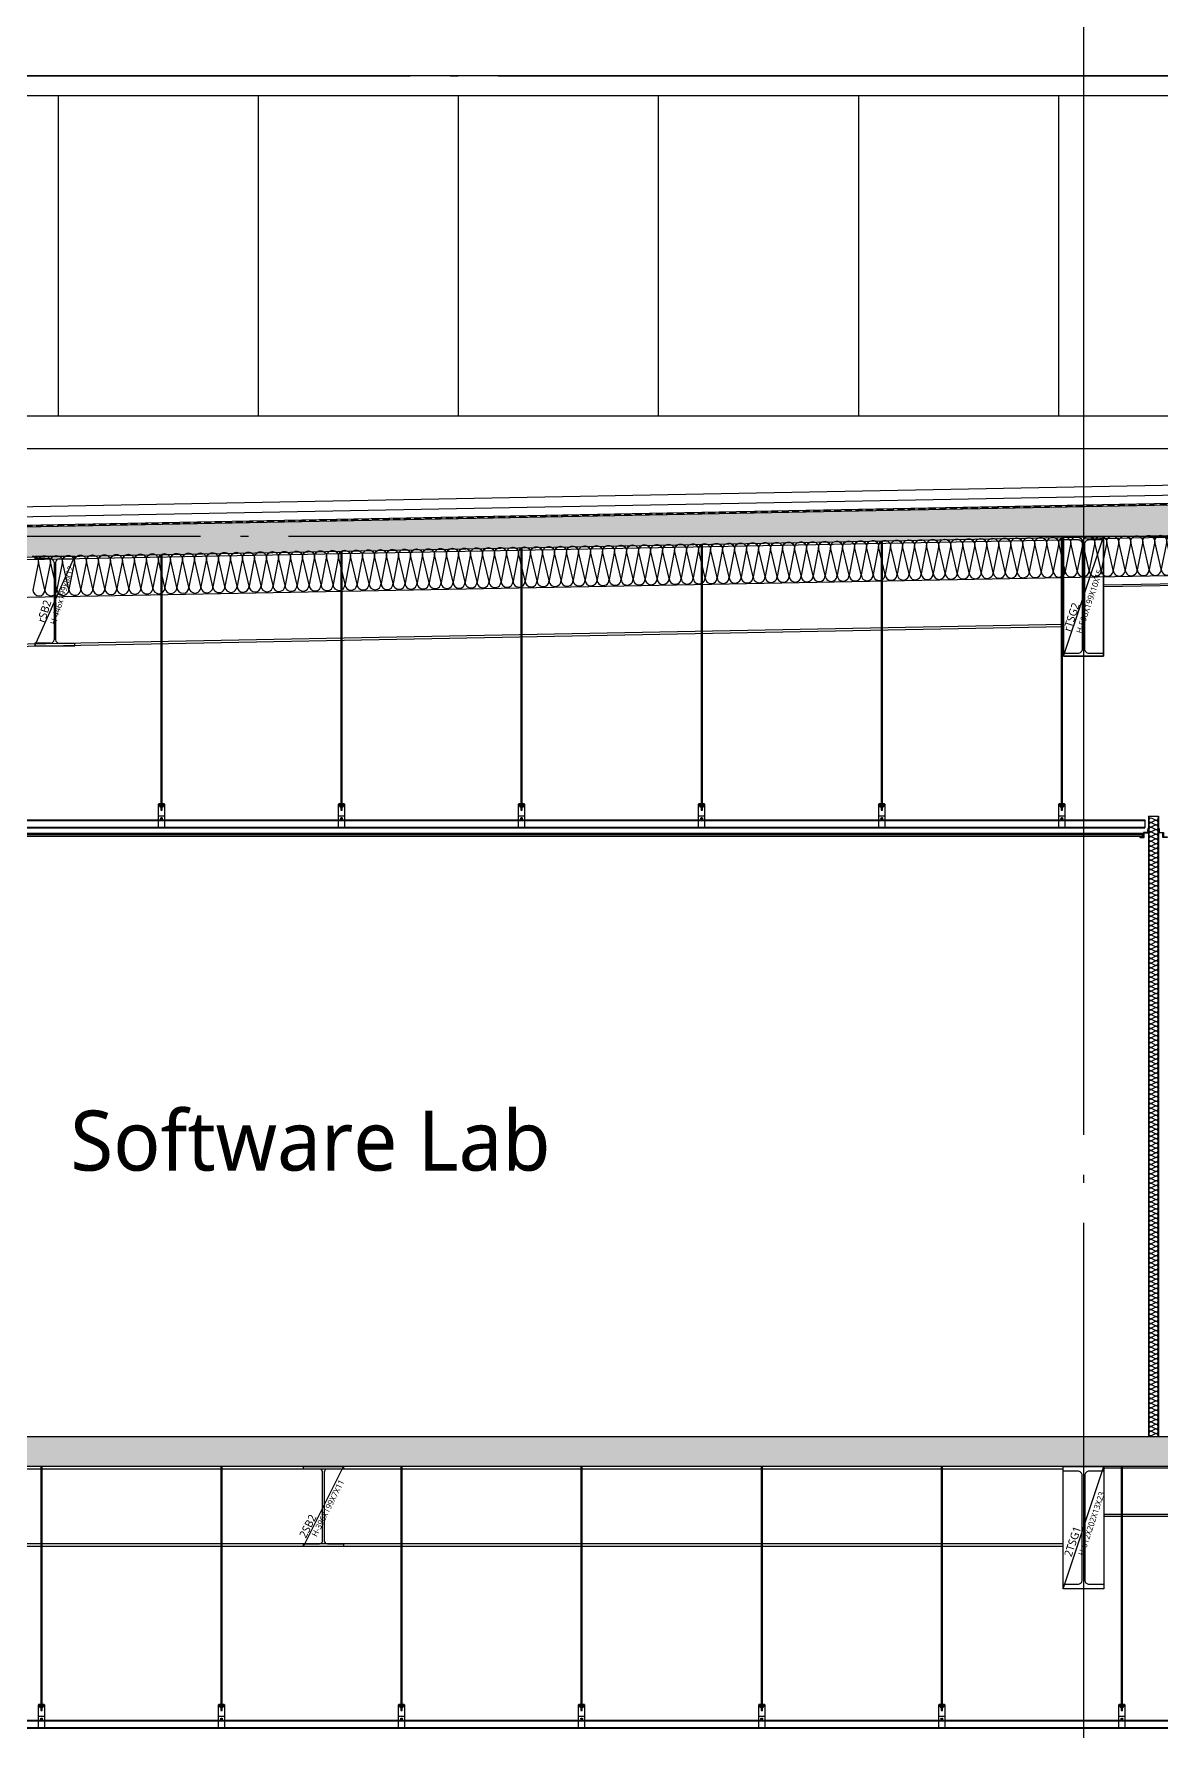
# Model space of a CAD drawing. Header units: millimetres. Extents: x 0 to 672800, y 0 to 118800.
# Drawn here: x 430530 to 436163, y 76022 to 84504 of the extents above; entities that cross this region are included whole.
import ezdxf
from ezdxf.enums import TextEntityAlignment as Align

# ---------------------------------------------------------------- set-up
doc = ezdxf.new("R2010")
doc.units = ezdxf.units.MM
doc.header["$LTSCALE"] = 200
doc.linetypes.add('CEN-GAUN', pattern=[32.2, 30, -1, 0.2, -1])
doc.linetypes.add('HIDDEN', pattern=[0.375, 0.25, -0.125])
doc.layers.get('DEFPOINTS').update_dxf_attribs({"color": 137})
for name, color, linetype in [('01단열재', 252, 'Continuous'), ('09GIRDER', 2, 'Continuous'), ('3', 3, 'Continuous'), ('6방수', 6, 'HIDDEN'), ('8ELE', 8, 'Continuous'), ('A-CON', 2, 'Continuous'), ('CEILING', 6, 'Continuous'), ('CEN', 1, 'CEN-GAUN'), ('ELE-4', 4, 'Continuous'), ('ELE-STL', 252, 'Continuous'), ('HAT', 8, 'Continuous'), ('HAT-254', 254, 'Continuous'), ('HAT-INS', 252, 'Continuous'), ('S-253', 252, 'Continuous'), ('S-COL', 2, 'Continuous'), ('STEEL-E', 6, 'Continuous'), ('X-ER', 15, 'ER-X')]:
    doc.layers.add(name, color=color, linetype=linetype)
doc.layers.add('TXT-1', color=137, linetype='Continuous', plot=False)
doc.styles.get("Standard").update_dxf_attribs({"font": 'arial.ttf'})
doc.styles.add('스타일1', font='malgun.ttf')
doc.linetypes.add('ER-X', pattern='A,10,-0.8,["X",Standard,S=0.6,R=0,X=-0.15,Y=-0.3],-0.8', length=11.6)

# ---------------------------------------------------------------- blocks, each defined once
blk = doc.blocks.new('*U304')
at = {"layer": 'HAT-INS'}
for points in [[(0, 0, 0.414214), (0.25, 0.25), (0, 0.75, -1), (0.5, 0.75), (0.25, 0.25, 0.414214), (0.5, 0)], [(0.5, 0, 0.414214), (0.75, 0.25), (0.5, 0.75, -1), (1, 0.75), (0.75, 0.25, 0.414214), (1, 0)], [(1, 0, 0.414214), (1.25, 0.25), (1, 0.75, -1), (1.5, 0.75), (1.25, 0.25, 0.414214), (1.5, 0)], [(1.5, 0, 0.414214), (1.75, 0.25), (1.5, 0.75, -1), (2, 0.75), (1.75, 0.25, 0.414214), (2, 0)], [(2, 0, 0.414214), (2.25, 0.25), (2, 0.75, -1), (2.5, 0.75), (2.25, 0.25, 0.414214), (2.5, 0)], [(2.5, 0, 0.414214), (2.75, 0.25), (2.5, 0.75, -1), (3, 0.75), (2.75, 0.25, 0.414214), (3, 0)], [(3, 0, 0.414214), (3.25, 0.25), (3, 0.75, -1), (3.5, 0.75), (3.25, 0.25, 0.414214), (3.5, 0)], [(3.5, 0, 0.414214), (3.75, 0.25), (3.5, 0.75, -1), (4, 0.75), (3.75, 0.25, 0.414214), (4, 0)], [(4, 0, 0.414214), (4.25, 0.25), (4, 0.75, -1), (4.5, 0.75), (4.25, 0.25, 0.414214), (4.5, 0)], [(4.5, 0, 0.414214), (4.75, 0.25), (4.5, 0.75, -1), (5, 0.75), (4.75, 0.25, 0.414214), (5, 0)], [(5, 0, 0.414214), (5.25, 0.25), (5, 0.75, -1), (5.5, 0.75), (5.25, 0.25, 0.414214), (5.5, 0)], [(5.5, 0, 0.414214), (5.75, 0.25), (5.5, 0.75, -1), (6, 0.75), (5.75, 0.25, 0.414214), (6, 0)], [(6, 0, 0.414214), (6.25, 0.25), (6, 0.75, -1), (6.5, 0.75), (6.25, 0.25, 0.414214), (6.5, 0)], [(6.5, 0, 0.414214), (6.75, 0.25), (6.5, 0.75, -1), (7, 0.75), (6.75, 0.25, 0.414214), (7, 0)], [(7, 0, 0.414214), (7.25, 0.25), (7, 0.75, -1), (7.5, 0.75), (7.25, 0.25, 0.414214), (7.5, 0)], [(7.5, 0, 0.414214), (7.75, 0.25), (7.5, 0.75, -1), (8, 0.75), (7.75, 0.25, 0.414214), (8, 0)], [(8, 0, 0.414214), (8.25, 0.25), (8, 0.75, -1), (8.5, 0.75), (8.25, 0.25, 0.414214), (8.5, 0)], [(8.5, 0, 0.414214), (8.75, 0.25), (8.5, 0.75, -1), (9, 0.75), (8.75, 0.25, 0.414214), (9, 0)], [(9, 0, 0.414214), (9.25, 0.25), (9, 0.75, -1), (9.5, 0.75), (9.25, 0.25, 0.414214), (9.5, 0)], [(9.5, 0, 0.414214), (9.75, 0.25), (9.5, 0.75, -1), (10, 0.75), (9.75, 0.25, 0.414214), (10, 0)], [(10, 0, 0.414214), (10.25, 0.25), (10, 0.75, -1), (10.5, 0.75), (10.25, 0.25, 0.414214), (10.5, 0)], [(10.5, 0, 0.414214), (10.75, 0.25), (10.5, 0.75, -1), (11, 0.75), (10.75, 0.25, 0.414214), (11, 0)], [(11, 0, 0.414214), (11.25, 0.25), (11, 0.75, -1), (11.5, 0.75), (11.25, 0.25, 0.414214), (11.5, 0)], [(11.5, 0, 0.414214), (11.75, 0.25), (11.5, 0.75, -1), (12, 0.75), (11.75, 0.25, 0.414214), (12, 0)], [(12, 0, 0.414214), (12.25, 0.25), (12, 0.75, -1), (12.5, 0.75), (12.25, 0.25, 0.414214), (12.5, 0)], [(12.5, 0, 0.414214), (12.75, 0.25), (12.5, 0.75, -1), (13, 0.75), (12.75, 0.25, 0.414214), (13, 0)], [(13, 0, 0.414214), (13.25, 0.25), (13, 0.75, -1), (13.5, 0.75), (13.25, 0.25, 0.414214), (13.5, 0)], [(13.5, 0, 0.414214), (13.75, 0.25), (13.5, 0.75, -1), (14, 0.75), (13.75, 0.25, 0.414214), (14, 0)], [(14, 0, 0.414214), (14.25, 0.25), (14, 0.75, -1), (14.5, 0.75), (14.25, 0.25, 0.414214), (14.5, 0)], [(14.5, 0, 0.414214), (14.75, 0.25), (14.5, 0.75, -1), (15, 0.75), (14.75, 0.25, 0.414214), (15, 0)], [(15, 0, 0.414214), (15.25, 0.25), (15, 0.75, -1), (15.5, 0.75), (15.25, 0.25, 0.414214), (15.5, 0)], [(15.5, 0, 0.414214), (15.75, 0.25), (15.5, 0.75, -1), (16, 0.75), (15.75, 0.25, 0.414214), (16, 0)], [(16, 0, 0.414214), (16.25, 0.25), (16, 0.75, -1), (16.5, 0.75), (16.25, 0.25, 0.414214), (16.5, 0)], [(16.5, 0, 0.414214), (16.75, 0.25), (16.5, 0.75, -1), (17, 0.75), (16.75, 0.25, 0.414214), (17, 0)], [(17, 0, 0.414214), (17.25, 0.25), (17, 0.75, -1), (17.5, 0.75), (17.25, 0.25, 0.414214), (17.5, 0)], [(17.5, 0, 0.414214), (17.75, 0.25), (17.5, 0.75, -1), (18, 0.75), (17.75, 0.25, 0.414214), (18, 0)], [(18, 0, 0.414214), (18.25, 0.25), (18, 0.75, -1), (18.5, 0.75), (18.25, 0.25, 0.414214), (18.5, 0)], [(18.5, 0, 0.414214), (18.75, 0.25), (18.5, 0.75, -1), (19, 0.75), (18.75, 0.25, 0.414214), (19, 0)], [(19, 0, 0.414214), (19.25, 0.25), (19, 0.75, -1), (19.5, 0.75), (19.25, 0.25, 0.414214), (19.5, 0)], [(19.5, 0, 0.414214), (19.75, 0.25), (19.5, 0.75, -1), (20, 0.75), (19.75, 0.25, 0.414214), (20, 0)], [(20, 0, 0.414214), (20.25, 0.25), (20, 0.75, -1), (20.5, 0.75), (20.25, 0.25, 0.414214), (20.5, 0)], [(20.5, 0, 0.414214), (20.75, 0.25), (20.5, 0.75, -1), (21, 0.75), (20.75, 0.25, 0.414214), (21, 0)], [(21, 0, 0.414214), (21.25, 0.25), (21, 0.75, -1), (21.5, 0.75), (21.25, 0.25, 0.414214), (21.5, 0)], [(21.5, 0, 0.414214), (21.75, 0.25), (21.5, 0.75, -1), (22, 0.75), (21.75, 0.25, 0.414214), (22, 0)], [(22, 0, 0.414214), (22.25, 0.25), (22, 0.75, -1), (22.5, 0.75), (22.25, 0.25, 0.414214), (22.5, 0)], [(22.5, 0, 0.414214), (22.75, 0.25), (22.5, 0.75, -1), (23, 0.75), (22.75, 0.25, 0.414214), (23, 0)], [(23, 0, 0.414214), (23.25, 0.25), (23, 0.75, -1), (23.5, 0.75), (23.25, 0.25, 0.414214), (23.5, 0)], [(23.5, 0, 0.414214), (23.75, 0.25), (23.5, 0.75, -1), (24, 0.75), (23.75, 0.25, 0.414214), (24, 0)], [(24, 0, 0.414214), (24.25, 0.25), (24, 0.75, -1), (24.5, 0.75), (24.25, 0.25, 0.414214), (24.5, 0)], [(24.5, 0, 0.414214), (24.75, 0.25), (24.5, 0.75, -1), (25, 0.75), (24.75, 0.25, 0.414214), (25, 0)], [(25, 0, 0.414214), (25.25, 0.25), (25, 0.75, -1), (25.5, 0.75), (25.25, 0.25, 0.414214), (25.5, 0)], [(25.5, 0, 0.414214), (25.75, 0.25), (25.5, 0.75, -1), (26, 0.75), (25.75, 0.25, 0.414214), (26, 0)], [(26, 0, 0.414214), (26.25, 0.25), (26, 0.75, -1), (26.5, 0.75), (26.25, 0.25, 0.414214), (26.5, 0)], [(26.5, 0, 0.414214), (26.75, 0.25), (26.5, 0.75, -1), (27, 0.75), (26.75, 0.25, 0.414214), (27, 0)], [(27, 0, 0.414214), (27.25, 0.25), (27, 0.75, -1), (27.5, 0.75), (27.25, 0.25, 0.414214), (27.5, 0)], [(27.5, 0, 0.414214), (27.75, 0.25), (27.5, 0.75, -1), (28, 0.75), (27.75, 0.25, 0.414214), (28, 0)], [(28, 0, 0.414214), (28.25, 0.25), (28, 0.75, -1), (28.5, 0.75), (28.25, 0.25, 0.414214), (28.5, 0)], [(28.5, 0, 0.414214), (28.75, 0.25), (28.5, 0.75, -1), (29, 0.75), (28.75, 0.25, 0.414214), (29, 0)], [(29, 0, 0.414214), (29.25, 0.25), (29, 0.75, -1), (29.5, 0.75), (29.25, 0.25, 0.414214), (29.5, 0)], [(29.5, 0, 0.414214), (29.75, 0.25), (29.5, 0.75, -1), (30, 0.75), (29.75, 0.25, 0.414214), (30, 0)], [(30, 0, 0.414214), (30.25, 0.25), (30, 0.75, -1), (30.5, 0.75), (30.25, 0.25, 0.414214), (30.5, 0)], [(30.5, 0, 0.414214), (30.75, 0.25), (30.5, 0.75, -1), (31, 0.75), (30.75, 0.25, 0.414214), (31, 0)], [(31, 0, 0.414214), (31.25, 0.25), (31, 0.75, -1), (31.5, 0.75), (31.25, 0.25, 0.414214), (31.5, 0)], [(31.5, 0, 0.414214), (31.75, 0.25), (31.5, 0.75, -1), (32, 0.75), (31.75, 0.25, 0.414214), (32, 0)], [(32, 0, 0.414214), (32.25, 0.25), (32, 0.75, -1), (32.5, 0.75), (32.25, 0.25, 0.414214), (32.5, 0)], [(32.5, 0, 0.414214), (32.75, 0.25), (32.5, 0.75, -1), (33, 0.75), (32.75, 0.25, 0.414214), (33, 0)], [(33, 0, 0.414214), (33.25, 0.25), (33, 0.75, -1), (33.5, 0.75), (33.25, 0.25, 0.414214), (33.5, 0)], [(33.5, 0, 0.414214), (33.75, 0.25), (33.5, 0.75, -1), (34, 0.75), (33.75, 0.25, 0.414214), (34, 0)], [(34, 0, 0.414214), (34.25, 0.25), (34, 0.75, -1), (34.5, 0.75), (34.25, 0.25, 0.414214), (34.5, 0)], [(34.5, 0, 0.414214), (34.75, 0.25), (34.5, 0.75, -1), (35, 0.75), (34.75, 0.25, 0.414214), (35, 0)], [(35, 0, 0.414214), (35.25, 0.25), (35, 0.75, -1), (35.5, 0.75), (35.25, 0.25, 0.414214), (35.5, 0)], [(35.5, 0, 0.414214), (35.75, 0.25), (35.5, 0.75, -1), (36, 0.75), (35.75, 0.25, 0.414214), (36, 0)], [(36, 0, 0.414214), (36.25, 0.25), (36, 0.75, -1), (36.5, 0.75), (36.25, 0.25, 0.414214), (36.5, 0)], [(36.5, 0, 0.414214), (36.75, 0.25), (36.5, 0.75, -1), (37, 0.75), (36.75, 0.25, 0.414214), (37, 0)], [(37, 0, 0.414214), (37.25, 0.25), (37, 0.75, -1), (37.5, 0.75), (37.25, 0.25, 0.414214), (37.5, 0)], [(37.5, 0, 0.414214), (37.75, 0.25), (37.5, 0.75, -1), (38, 0.75), (37.75, 0.25, 0.414214), (38, 0)], [(38, 0, 0.414214), (38.25, 0.25), (38, 0.75, -1), (38.5, 0.75), (38.25, 0.25, 0.414214), (38.5, 0)], [(38.5, 0, 0.414214), (38.75, 0.25), (38.5, 0.75, -1), (39, 0.75), (38.75, 0.25, 0.414214), (39, 0)], [(39, 0, 0.414214), (39.25, 0.25), (39, 0.75, -1), (39.5, 0.75), (39.25, 0.25, 0.414214), (39.5, 0)], [(39.5, 0, 0.414214), (39.75, 0.25), (39.5, 0.75, -1), (40, 0.75), (39.75, 0.25, 0.414214), (40, 0)], [(40, 0, 0.414214), (40.25, 0.25), (40, 0.75, -1), (40.5, 0.75), (40.25, 0.25, 0.414214), (40.5, 0)], [(40.5, 0, 0.414214), (40.75, 0.25), (40.5, 0.75, -1), (41, 0.75), (40.75, 0.25, 0.414214), (41, 0)], [(41, 0, 0.414214), (41.25, 0.25), (41, 0.75, -1), (41.5, 0.75), (41.25, 0.25, 0.414214), (41.5, 0)], [(41.5, 0, 0.414214), (41.75, 0.25), (41.5, 0.75, -1), (42, 0.75), (41.75, 0.25, 0.414214), (42, 0)], [(42, 0, 0.414214), (42.25, 0.25), (42, 0.75, -1), (42.5, 0.75), (42.25, 0.25, 0.414214), (42.5, 0)], [(42.5, 0, 0.414214), (42.75, 0.25), (42.5, 0.75, -1), (43, 0.75), (42.75, 0.25, 0.414214), (43, 0)], [(43, 0, 0.414214), (43.25, 0.25), (43, 0.75, -1), (43.5, 0.75), (43.25, 0.25, 0.414214), (43.5, 0)], [(43.5, 0, 0.414214), (43.75, 0.25), (43.5, 0.75, -1), (44, 0.75), (43.75, 0.25, 0.414214), (44, 0)], [(44, 0, 0.414214), (44.25, 0.25), (44, 0.75, -1), (44.5, 0.75), (44.25, 0.25, 0.414214), (44.5, 0)], [(44.5, 0, 0.414214), (44.75, 0.25), (44.5, 0.75, -1), (45, 0.75), (44.75, 0.25, 0.414214), (45, 0)], [(45, 0, 0.414214), (45.25, 0.25), (45, 0.75, -1), (45.5, 0.75), (45.25, 0.25, 0.414214), (45.5, 0)], [(45.5, 0, 0.414214), (45.75, 0.25), (45.5, 0.75, -1), (46, 0.75), (45.75, 0.25, 0.414214), (46, 0)], [(46, 0, 0.414214), (46.25, 0.25), (46, 0.75, -1), (46.5, 0.75), (46.25, 0.25, 0.414214), (46.5, 0)], [(46.5, 0, 0.414214), (46.75, 0.25), (46.5, 0.75, -1), (47, 0.75), (46.75, 0.25, 0.414214), (47, 0)], [(47, 0, 0.414214), (47.25, 0.25), (47, 0.75, -1), (47.5, 0.75), (47.25, 0.25, 0.414214), (47.5, 0)], [(47.5, 0, 0.414214), (47.75, 0.25), (47.5, 0.75, -1), (48, 0.75), (47.75, 0.25, 0.414214), (48, 0)], [(48, 0, 0.414214), (48.25, 0.25), (48, 0.75, -1), (48.5, 0.75), (48.25, 0.25, 0.414214), (48.5, 0)], [(48.5, 0, 0.414214), (48.75, 0.25), (48.5, 0.75, -1), (49, 0.75), (48.75, 0.25, 0.414214), (49, 0)], [(49, 0, 0.414214), (49.25, 0.25), (49, 0.75, -1), (49.5, 0.75), (49.25, 0.25, 0.414214), (49.5, 0)], [(49.5, 0, 0.414214), (49.75, 0.25), (49.5, 0.75, -1), (50, 0.75), (49.75, 0.25, 0.414214), (50, 0)], [(50, 0, 0.414214), (50.25, 0.25), (50, 0.75, -1), (50.5, 0.75), (50.25, 0.25, 0.414214), (50.5, 0)], [(50.5, 0, 0.414214), (50.75, 0.25), (50.5, 0.75, -1), (51, 0.75), (50.75, 0.25, 0.414214), (51, 0)], [(51, 0, 0.414214), (51.25, 0.25), (51, 0.75, -1), (51.5, 0.75), (51.25, 0.25, 0.414214), (51.5, 0)], [(51.5, 0, 0.414214), (51.75, 0.25), (51.5, 0.75, -1), (52, 0.75), (51.75, 0.25, 0.414214), (52, 0)], [(52, 0, 0.414214), (52.25, 0.25), (52, 0.75, -1), (52.5, 0.75), (52.25, 0.25, 0.414214), (52.5, 0)], [(52.5, 0, 0.414214), (52.75, 0.25), (52.5, 0.75, -1), (53, 0.75), (52.75, 0.25, 0.414214), (53, 0)], [(53, 0, 0.414214), (53.25, 0.25), (53, 0.75, -1), (53.5, 0.75), (53.25, 0.25, 0.414214), (53.5, 0)], [(53.5, 0, 0.414214), (53.75, 0.25), (53.5, 0.75, -1), (54, 0.75), (53.75, 0.25, 0.414214), (54, 0)], [(54, 0, 0.414214), (54.25, 0.25), (54, 0.75, -1), (54.5, 0.75), (54.25, 0.25, 0.414214), (54.5, 0)], [(54.5, 0, 0.414214), (54.75, 0.25), (54.5, 0.75, -1), (55, 0.75), (54.75, 0.25, 0.414214), (55, 0)], [(55, 0, 0.414214), (55.25, 0.25), (55, 0.75, -1), (55.5, 0.75), (55.25, 0.25, 0.414214), (55.5, 0)], [(55.5, 0, 0.414214), (55.75, 0.25), (55.5, 0.75, -1), (56, 0.75), (55.75, 0.25, 0.414214), (56, 0)], [(56, 0, 0.414214), (56.25, 0.25), (56, 0.75, -1), (56.5, 0.75), (56.25, 0.25, 0.414214), (56.5, 0)], [(56.5, 0, 0.414214), (56.75, 0.25), (56.5, 0.75, -1), (57, 0.75), (56.75, 0.25, 0.414214), (57, 0)], [(57, 0, 0.414214), (57.25, 0.25), (57, 0.75, -1), (57.5, 0.75), (57.25, 0.25, 0.414214), (57.5, 0)], [(57.5, 0, 0.414214), (57.75, 0.25), (57.5, 0.75, -1), (58, 0.75), (57.75, 0.25, 0.414214), (58, 0)], [(58, 0, 0.414214), (58.25, 0.25), (58, 0.75, -1), (58.5, 0.75), (58.25, 0.25, 0.414214), (58.5, 0)], [(58.5, 0, 0.414214), (58.75, 0.25), (58.5, 0.75, -1), (59, 0.75), (58.75, 0.25, 0.414214), (59, 0)], [(59, 0, 0.414214), (59.25, 0.25), (59, 0.75, -1), (59.5, 0.75), (59.25, 0.25, 0.414214), (59.5, 0)], [(59.5, 0, 0.414214), (59.75, 0.25), (59.5, 0.75, -1), (60, 0.75), (59.75, 0.25, 0.414214), (60, 0)], [(60, 0, 0.414214), (60.25, 0.25), (60, 0.75, -1), (60.5, 0.75), (60.25, 0.25, 0.414214), (60.5, 0)], [(60.5, 0, 0.414214), (60.75, 0.25), (60.5, 0.75, -1), (61, 0.75), (60.75, 0.25, 0.414214), (61, 0)], [(61, 0, 0.414214), (61.25, 0.25), (61, 0.75, -1), (61.5, 0.75), (61.25, 0.25, 0.414214), (61.5, 0)], [(61.5, 0, 0.414214), (61.75, 0.25), (61.5, 0.75, -1), (62, 0.75), (61.75, 0.25, 0.414214), (62, 0)], [(62, 0, 0.414214), (62.25, 0.25), (62, 0.75, -1), (62.5, 0.75), (62.25, 0.25, 0.414214), (62.5, 0)], [(62.5, 0, 0.414214), (62.75, 0.25), (62.5, 0.75, -1), (63, 0.75), (62.75, 0.25, 0.414214), (63, 0)], [(63, 0, 0.414214), (63.25, 0.25), (63, 0.75, -1), (63.5, 0.75), (63.25, 0.25, 0.414214), (63.5, 0)], [(63.5, 0, 0.414214), (63.75, 0.25), (63.5, 0.75, -1), (64, 0.75), (63.75, 0.25, 0.414214), (64, 0)], [(64, 0, 0.414214), (64.25, 0.25), (64, 0.75, -1), (64.5, 0.75), (64.25, 0.25, 0.414214), (64.5, 0)], [(64.5, 0, 0.414214), (64.75, 0.25), (64.5, 0.75, -1), (65, 0.75), (64.75, 0.25, 0.414214), (65, 0)], [(65, 0, 0.414214), (65.25, 0.25), (65, 0.75, -1), (65.5, 0.75), (65.25, 0.25, 0.414214), (65.5, 0)], [(65.5, 0, 0.414214), (65.75, 0.25), (65.5, 0.75, -1), (66, 0.75), (65.75, 0.25, 0.414214), (66, 0)]]:
    blk.add_lwpolyline(points, format="xyb", dxfattribs=at)
blk = doc.blocks.new('*U284')
at = {"layer": 'HAT-INS'}
for points in [[(529.7, 0, -0.414214), (514.7, 15), (529.7, 85, 1), (499.7, 85), (514.7, 15, -0.414214), (499.7, 0, 0.414214)], [(559.7, 0, -0.414214), (544.7, 15), (559.7, 85, 1), (529.7, 85), (544.7, 15, -0.414214), (529.7, 0, 0.414214)], [(589.7, 0, -0.414214), (574.7, 15), (589.7, 85, 1), (559.7, 85), (574.7, 15, -0.414214), (559.7, 0, 0.414214)], [(619.7, 0, -0.414214), (604.7, 15), (619.7, 85, 1), (589.7, 85), (604.7, 15, -0.414214), (589.7, 0, 0.414214)], [(649.7, 0, -0.414214), (634.7, 15), (649.7, 85, 1), (619.7, 85), (634.7, 15, -0.414214), (619.7, 0, 0.414214)], [(679.7, 0, -0.414214), (664.7, 15), (679.7, 85, 1), (649.7, 85), (664.7, 15, -0.414214), (649.7, 0, 0.414214)], [(709.7, 0, -0.414214), (694.7, 15), (709.7, 85, 1), (679.7, 85), (694.7, 15, -0.414214), (679.7, 0, 0.414214)], [(739.7, 0, -0.414214), (724.7, 15), (739.7, 85, 1), (709.7, 85), (724.7, 15, -0.414214), (709.7, 0, 0.414214)], [(769.7, 0, -0.414214), (754.7, 15), (769.7, 85, 1), (739.7, 85), (754.7, 15, -0.414214), (739.7, 0, 0.414214)], [(799.7, 0, -0.414214), (784.7, 15), (799.7, 85, 1), (769.7, 85), (784.7, 15, -0.414214), (769.7, 0, 0.414214)], [(829.7, 0, -0.414214), (814.7, 15), (829.7, 85, 1), (799.7, 85), (814.7, 15, -0.414214), (799.7, 0, 0.414214)], [(859.7, 0, -0.414214), (844.7, 15), (859.7, 85, 1), (829.7, 85), (844.7, 15, -0.414214), (829.7, 0, 0.414214)], [(889.7, 0, -0.414214), (874.7, 15), (889.7, 85, 1), (859.7, 85), (874.7, 15, -0.414214), (859.7, 0, 0.414214)], [(919.7, 0, -0.414214), (904.7, 15), (919.7, 85, 1), (889.7, 85), (904.7, 15, -0.414214), (889.7, 0, 0.414214)], [(949.7, 0, -0.414214), (934.7, 15), (949.7, 85, 1), (919.7, 85), (934.7, 15, -0.414214), (919.7, 0, 0.414214)], [(979.7, 0, -0.414214), (964.7, 15), (979.7, 85, 1), (949.7, 85), (964.7, 15, -0.414214), (949.7, 0, 0.414214)], [(1009.7, 0, -0.414214), (994.7, 15), (1009.7, 85, 1), (979.7, 85), (994.7, 15, -0.414214), (979.7, 0, 0.414214)], [(1039.7, 0, -0.414214), (1024.7, 15), (1039.7, 85, 1), (1009.7, 85), (1024.7, 15, -0.414214), (1009.7, 0, 0.414214)], [(1069.7, 0, -0.414214), (1054.7, 15), (1069.7, 85, 1), (1039.7, 85), (1054.7, 15, -0.414214), (1039.7, 0, 0.414214)], [(1099.7, 0, -0.414214), (1084.7, 15), (1099.7, 85, 1), (1069.7, 85), (1084.7, 15, -0.414214), (1069.7, 0, 0.414214)], [(1129.7, 0, -0.414214), (1114.7, 15), (1129.7, 85, 1), (1099.7, 85), (1114.7, 15, -0.414214), (1099.7, 0, 0.414214)], [(1159.7, 0, -0.414214), (1144.7, 15), (1159.7, 85, 1), (1129.7, 85), (1144.7, 15, -0.414214), (1129.7, 0, 0.414214)], [(1189.7, 0, -0.414214), (1174.7, 15), (1189.7, 85, 1), (1159.7, 85), (1174.7, 15, -0.414214), (1159.7, 0, 0.414214)], [(1219.7, 0, -0.414214), (1204.7, 15), (1219.7, 85, 1), (1189.7, 85), (1204.7, 15, -0.414214), (1189.7, 0, 0.414214)], [(1249.7, 0, -0.414214), (1234.7, 15), (1249.7, 85, 1), (1219.7, 85), (1234.7, 15, -0.414214), (1219.7, 0, 0.414214)], [(1279.7, 0, -0.414214), (1264.7, 15), (1279.7, 85, 1), (1249.7, 85), (1264.7, 15, -0.414214), (1249.7, 0, 0.414214)], [(1309.7, 0, -0.414214), (1294.7, 15), (1309.7, 85, 1), (1279.7, 85), (1294.7, 15, -0.414214), (1279.7, 0, 0.414214)], [(1339.7, 0, -0.414214), (1324.7, 15), (1339.7, 85, 1), (1309.7, 85), (1324.7, 15, -0.414214), (1309.7, 0, 0.414214)], [(1369.7, 0, -0.414214), (1354.7, 15), (1369.7, 85, 1), (1339.7, 85), (1354.7, 15, -0.414214), (1339.7, 0, 0.414214)], [(1399.7, 0, -0.414214), (1384.7, 15), (1399.7, 85, 1), (1369.7, 85), (1384.7, 15, -0.414214), (1369.7, 0, 0.414214)], [(1429.7, 0, -0.414214), (1414.7, 15), (1429.7, 85, 1), (1399.7, 85), (1414.7, 15, -0.414214), (1399.7, 0, 0.414214)], [(1459.7, 0, -0.414214), (1444.7, 15), (1459.7, 85, 1), (1429.7, 85), (1444.7, 15, -0.414214), (1429.7, 0, 0.414214)], [(1489.7, 0, -0.414214), (1474.7, 15), (1489.7, 85, 1), (1459.7, 85), (1474.7, 15, -0.414214), (1459.7, 0, 0.414214)], [(1519.7, 0, -0.414214), (1504.7, 15), (1519.7, 85, 1), (1489.7, 85), (1504.7, 15, -0.414214), (1489.7, 0, 0.414214)], [(1549.7, 0, -0.414214), (1534.7, 15), (1549.7, 85, 1), (1519.7, 85), (1534.7, 15, -0.414214), (1519.7, 0, 0.414214)], [(1579.7, 0, -0.414214), (1564.7, 15), (1579.7, 85, 1), (1549.7, 85), (1564.7, 15, -0.414214), (1549.7, 0, 0.414214)], [(1609.7, 0, -0.414214), (1594.7, 15), (1609.7, 85, 1), (1579.7, 85), (1594.7, 15, -0.414214), (1579.7, 0, 0.414214)], [(1639.7, 0, -0.414214), (1624.7, 15), (1639.7, 85, 1), (1609.7, 85), (1624.7, 15, -0.414214), (1609.7, 0, 0.414214)], [(1669.7, 0, -0.414214), (1654.7, 15), (1669.7, 85, 1), (1639.7, 85), (1654.7, 15, -0.414214), (1639.7, 0, 0.414214)], [(1699.7, 0, -0.414214), (1684.7, 15), (1699.7, 85, 1), (1669.7, 85), (1684.7, 15, -0.414214), (1669.7, 0, 0.414214)], [(1729.7, 0, -0.414214), (1714.7, 15), (1729.7, 85, 1), (1699.7, 85), (1714.7, 15, -0.414214), (1699.7, 0, 0.414214)], [(1759.7, 0, -0.414214), (1744.7, 15), (1759.7, 85, 1), (1729.7, 85), (1744.7, 15, -0.414214), (1729.7, 0, 0.414214)], [(1789.7, 0, -0.414214), (1774.7, 15), (1789.7, 85, 1), (1759.7, 85), (1774.7, 15, -0.414214), (1759.7, 0, 0.414214)], [(1819.7, 0, -0.414214), (1804.7, 15), (1819.7, 85, 1), (1789.7, 85), (1804.7, 15, -0.414214), (1789.7, 0, 0.414214)], [(1849.7, 0, -0.414214), (1834.7, 15), (1849.7, 85, 1), (1819.7, 85), (1834.7, 15, -0.414214), (1819.7, 0, 0.414214)], [(1879.7, 0, -0.414214), (1864.7, 15), (1879.7, 85, 1), (1849.7, 85), (1864.7, 15, -0.414214), (1849.7, 0, 0.414214)], [(1909.7, 0, -0.414214), (1894.7, 15), (1909.7, 85, 1), (1879.7, 85), (1894.7, 15, -0.414214), (1879.7, 0, 0.414214)], [(1939.7, 0, -0.414214), (1924.7, 15), (1939.7, 85, 1), (1909.7, 85), (1924.7, 15, -0.414214), (1909.7, 0, 0.414214)], [(1969.7, 0, -0.414214), (1954.7, 15), (1969.7, 85, 1), (1939.7, 85), (1954.7, 15, -0.414214), (1939.7, 0, 0.414214)], [(1999.7, 0, -0.414214), (1984.7, 15), (1999.7, 85, 1), (1969.7, 85), (1984.7, 15, -0.414214), (1969.7, 0, 0.414214)], [(2029.7, 0, -0.414214), (2014.7, 15), (2029.7, 85, 1), (1999.7, 85), (2014.7, 15, -0.414214), (1999.7, 0, 0.414214)], [(2059.7, 0, -0.414214), (2044.7, 15), (2059.7, 85, 1), (2029.7, 85), (2044.7, 15, -0.414214), (2029.7, 0, 0.414214)], [(2089.7, 0, -0.414214), (2074.7, 15), (2089.7, 85, 1), (2059.7, 85), (2074.7, 15, -0.414214), (2059.7, 0, 0.414214)], [(2119.7, 0, -0.414214), (2104.7, 15), (2119.7, 85, 1), (2089.7, 85), (2104.7, 15, -0.414214), (2089.7, 0, 0.414214)], [(2149.7, 0, -0.414214), (2134.7, 15), (2149.7, 85, 1), (2119.7, 85), (2134.7, 15, -0.414214), (2119.7, 0, 0.414214)], [(2179.7, 0, -0.414214), (2164.7, 15), (2179.7, 85, 1), (2149.7, 85), (2164.7, 15, -0.414214), (2149.7, 0, 0.414214)], [(2209.7, 0, -0.414214), (2194.7, 15), (2209.7, 85, 1), (2179.7, 85), (2194.7, 15, -0.414214), (2179.7, 0, 0.414214)], [(2239.7, 0, -0.414214), (2224.7, 15), (2239.7, 85, 1), (2209.7, 85), (2224.7, 15, -0.414214), (2209.7, 0, 0.414214)], [(2269.7, 0, -0.414214), (2254.7, 15), (2269.7, 85, 1), (2239.7, 85), (2254.7, 15, -0.414214), (2239.7, 0, 0.414214)], [(2299.7, 0, -0.414214), (2284.7, 15), (2299.7, 85, 1), (2269.7, 85), (2284.7, 15, -0.414214), (2269.7, 0, 0.414214)], [(2329.7, 0, -0.414214), (2314.7, 15), (2329.7, 85, 1), (2299.7, 85), (2314.7, 15, -0.414214), (2299.7, 0, 0.414214)], [(2359.7, 0, -0.414214), (2344.7, 15), (2359.7, 85, 1), (2329.7, 85), (2344.7, 15, -0.414214), (2329.7, 0, 0.414214)], [(2389.7, 0, -0.414214), (2374.7, 15), (2389.7, 85, 1), (2359.7, 85), (2374.7, 15, -0.414214), (2359.7, 0, 0.414214)], [(2419.7, 0, -0.414214), (2404.7, 15), (2419.7, 85, 1), (2389.7, 85), (2404.7, 15, -0.414214), (2389.7, 0, 0.414214)], [(2449.7, 0, -0.414214), (2434.7, 15), (2449.7, 85, 1), (2419.7, 85), (2434.7, 15, -0.414214), (2419.7, 0, 0.414214)], [(2479.7, 0, -0.414214), (2464.7, 15), (2479.7, 85, 1), (2449.7, 85), (2464.7, 15, -0.414214), (2449.7, 0, 0.414214)], [(2509.7, 0, -0.414214), (2494.7, 15), (2509.7, 85, 1), (2479.7, 85), (2494.7, 15, -0.414214), (2479.7, 0, 0.414214)], [(2539.7, 0, -0.414214), (2524.7, 15), (2539.7, 85, 1), (2509.7, 85), (2524.7, 15, -0.414214), (2509.7, 0, 0.414214)], [(2569.7, 0, -0.414214), (2554.7, 15), (2569.7, 85, 1), (2539.7, 85), (2554.7, 15, -0.414214), (2539.7, 0, 0.414214)], [(2599.7, 0, -0.414214), (2584.7, 15), (2599.7, 85, 1), (2569.7, 85), (2584.7, 15, -0.414214), (2569.7, 0, 0.414214)], [(2629.7, 0, -0.414214), (2614.7, 15), (2629.7, 85, 1), (2599.7, 85), (2614.7, 15, -0.414214), (2599.7, 0, 0.414214)], [(2659.7, 0, -0.414214), (2644.7, 15), (2659.7, 85, 1), (2629.7, 85), (2644.7, 15, -0.414214), (2629.7, 0, 0.414214)], [(2689.7, 0, -0.414214), (2674.7, 15), (2689.7, 85, 1), (2659.7, 85), (2674.7, 15, -0.414214), (2659.7, 0, 0.414214)], [(2719.7, 0, -0.414214), (2704.7, 15), (2719.7, 85, 1), (2689.7, 85), (2704.7, 15, -0.414214), (2689.7, 0, 0.414214)], [(2749.7, 0, -0.414214), (2734.7, 15), (2749.7, 85, 1), (2719.7, 85), (2734.7, 15, -0.414214), (2719.7, 0, 0.414214)], [(2779.7, 0, -0.414214), (2764.7, 15), (2779.7, 85, 1), (2749.7, 85), (2764.7, 15, -0.414214), (2749.7, 0, 0.414214)], [(2809.7, 0, -0.414214), (2794.7, 15), (2809.7, 85, 1), (2779.7, 85), (2794.7, 15, -0.414214), (2779.7, 0, 0.414214)], [(2839.7, 0, -0.414214), (2824.7, 15), (2839.7, 85, 1), (2809.7, 85), (2824.7, 15, -0.414214), (2809.7, 0, 0.414214)], [(2869.7, 0, -0.414214), (2854.7, 15), (2869.7, 85, 1), (2839.7, 85), (2854.7, 15, -0.414214), (2839.7, 0, 0.414214)], [(2899.7, 0, -0.414214), (2884.7, 15), (2899.7, 85, 1), (2869.7, 85), (2884.7, 15, -0.414214), (2869.7, 0, 0.414214)], [(2929.7, 0, -0.414214), (2914.7, 15), (2929.7, 85, 1), (2899.7, 85), (2914.7, 15, -0.414214), (2899.7, 0, 0.414214)], [(2959.7, 0, -0.414214), (2944.7, 15), (2959.7, 85, 1), (2929.7, 85), (2944.7, 15, -0.414214), (2929.7, 0, 0.414214)], [(2989.7, 0, -0.414214), (2974.7, 15), (2989.7, 85, 1), (2959.7, 85), (2974.7, 15, -0.414214), (2959.7, 0, 0.414214)], [(3019.7, 0, -0.414214), (3004.7, 15), (3019.7, 85, 1), (2989.7, 85), (3004.7, 15, -0.414214), (2989.7, 0, 0.414214)], [(3049.7, 0, -0.414214), (3034.7, 15), (3049.7, 85, 1), (3019.7, 85), (3034.7, 15, -0.414214), (3019.7, 0, 0.414214)], [(3079.7, 0, -0.414214), (3064.7, 15), (3079.7, 85, 1), (3049.7, 85), (3064.7, 15, -0.414214), (3049.7, 0, 0.414214)], [(3109.7, 0, -0.414214), (3094.7, 15), (3109.7, 85, 1), (3079.7, 85), (3094.7, 15, -0.414214), (3079.7, 0, 0.414214)], [(3139.7, 0, -0.414214), (3124.7, 15), (3139.7, 85, 1), (3109.7, 85), (3124.7, 15, -0.414214), (3109.7, 0, 0.414214)], [(3169.7, 0, -0.414214), (3154.7, 15), (3169.7, 85, 1), (3139.7, 85), (3154.7, 15, -0.414214), (3139.7, 0, 0.414214)], [(3199.7, 0, -0.414214), (3184.7, 15), (3199.7, 85, 1), (3169.7, 85), (3184.7, 15, -0.414214), (3169.7, 0, 0.414214)], [(3229.7, 0, -0.414214), (3214.7, 15), (3229.7, 85, 1), (3199.7, 85), (3214.7, 15, -0.414214), (3199.7, 0, 0.414214)], [(3259.7, 0, -0.414214), (3244.7, 15), (3259.7, 85, 1), (3229.7, 85), (3244.7, 15, -0.414214), (3229.7, 0, 0.414214)], [(3289.7, 0, -0.414214), (3274.7, 15), (3289.7, 85, 1), (3259.7, 85), (3274.7, 15, -0.414214), (3259.7, 0, 0.414214)], [(3319.7, 0, -0.414214), (3304.7, 15), (3319.7, 85, 1), (3289.7, 85), (3304.7, 15, -0.414214), (3289.7, 0, 0.414214)], [(3349.7, 0, -0.414214), (3334.7, 15), (3349.7, 85, 1), (3319.7, 85), (3334.7, 15, -0.414214), (3319.7, 0, 0.414214)]]:
    blk.add_lwpolyline(points, format="xyb", dxfattribs=at)
blk = doc.blocks.new('*U212')
at = {"color": 8}
for p, q in [((326.1, 66), (18805.6, 66)), ((326.1, 63), (18805.6, 63)), ((326.1, 29), (18805.6, 29)), ((326.1, 26), (18805.6, 26)), ((3539.9, 84), (3509.9, 84)), ((3531.8, 72), (3518, 72)), ((3524.9, 78.2), (3524.9, 65.8)), ((4439.9, 84), (4409.9, 84)), ((4431.8, 72), (4418, 72)), ((4424.9, 78.2), (4424.9, 65.8)), ((5339.9, 84), (5309.9, 84)), ((5331.8, 72), (5318, 72)), ((5324.9, 78.2), (5324.9, 65.8)), ((6239.9, 84), (6209.9, 84)), ((6231.8, 72), (6218, 72)), ((6224.9, 78.2), (6224.9, 65.8)), ((7139.9, 84), (7109.9, 84)), ((7131.8, 72), (7118, 72)), ((7124.9, 78.2), (7124.9, 65.8)), ((8039.9, 84), (8009.9, 84)), ((8031.8, 72), (8018, 72)), ((8024.9, 78.2), (8024.9, 65.8)), ((8939.9, 84), (8909.9, 84)), ((8931.8, 72), (8918, 72)), ((8924.9, 78.2), (8924.9, 65.8))]:
    blk.add_line(p, q, dxfattribs=at)
for points in [[(3521.5, 1334), (3521.5, 113.9), (3528.2, 113.9), (3528.2, 1334)], [(4421.5, 1334), (4421.5, 113.9), (4428.2, 113.9), (4428.2, 1334)], [(5321.5, 1334), (5321.5, 113.9), (5328.2, 113.9), (5328.2, 1334)], [(6221.5, 1334), (6221.5, 113.9), (6228.2, 113.9), (6228.2, 1334)], [(7121.5, 1334), (7121.5, 113.9), (7128.2, 113.9), (7128.2, 1334)], [(8021.5, 1334), (8021.5, 113.9), (8028.2, 113.9), (8028.2, 1334)], [(8921.5, 1334), (8921.5, 113.9), (8928.2, 113.9), (8928.2, 1334)], [(3539.9, 143), (3538.6, 145), (3511.2, 145), (3509.9, 143), (3509.9, 138), (3511.2, 136), (3538.6, 136), (3539.9, 138), (3509.9, 138)], [(3516.1, 136), (3516.1, 131), (3533.7, 131), (3533.7, 136)], [(4439.9, 143), (4438.6, 145), (4411.2, 145), (4409.9, 143), (4409.9, 138), (4411.2, 136), (4438.6, 136), (4439.9, 138), (4409.9, 138)], [(4416.1, 136), (4416.1, 131), (4433.7, 131), (4433.7, 136)], [(5339.9, 143), (5338.6, 145), (5311.2, 145), (5309.9, 143), (5309.9, 138), (5311.2, 136), (5338.6, 136), (5339.9, 138), (5309.9, 138)], [(5316.1, 136), (5316.1, 131), (5333.7, 131), (5333.7, 136)], [(6239.9, 143), (6238.6, 145), (6211.2, 145), (6209.9, 143), (6209.9, 138), (6211.2, 136), (6238.6, 136), (6239.9, 138), (6209.9, 138)], [(6216.1, 136), (6216.1, 131), (6233.7, 131), (6233.7, 136)], [(7139.9, 143), (7138.6, 145), (7111.2, 145), (7109.9, 143), (7109.9, 138), (7111.2, 136), (7138.6, 136), (7139.9, 138), (7109.9, 138)], [(7116.1, 136), (7116.1, 131), (7133.7, 131), (7133.7, 136)], [(8039.9, 143), (8038.6, 145), (8011.2, 145), (8009.9, 143), (8009.9, 138), (8011.2, 136), (8038.6, 136), (8039.9, 138), (8009.9, 138)], [(8016.1, 136), (8016.1, 131), (8033.7, 131), (8033.7, 136)], [(8939.9, 143), (8938.6, 145), (8911.2, 145), (8909.9, 143), (8909.9, 138), (8911.2, 136), (8938.6, 136), (8939.9, 138), (8909.9, 138)], [(8916.1, 136), (8916.1, 131), (8933.7, 131), (8933.7, 136)]]:
    blk.add_lwpolyline(points, dxfattribs=at)
for points in [[(3509.9, 143), (3539.9, 143), (3539.9, 24), (3509.9, 24)], [(4409.9, 143), (4439.9, 143), (4439.9, 24), (4409.9, 24)], [(5309.9, 143), (5339.9, 143), (5339.9, 24), (5309.9, 24)], [(6209.9, 143), (6239.9, 143), (6239.9, 24), (6209.9, 24)], [(7109.9, 143), (7139.9, 143), (7139.9, 24), (7109.9, 24)], [(8009.9, 143), (8039.9, 143), (8039.9, 24), (8009.9, 24)], [(8909.9, 143), (8939.9, 143), (8939.9, 24), (8909.9, 24)]]:
    blk.add_lwpolyline(points, close=True, dxfattribs=at)
for centre, radius in [((3524.9, 72), 4.25), ((3524.9, 72), 3.25), ((4424.9, 72), 4.25), ((4424.9, 72), 3.25), ((5324.9, 72), 4.25), ((5324.9, 72), 3.25), ((6224.9, 72), 4.25), ((6224.9, 72), 3.25), ((7124.9, 72), 4.25), ((7124.9, 72), 3.25), ((8024.9, 72), 4.25), ((8024.9, 72), 3.25), ((8924.9, 72), 4.25), ((8924.9, 72), 3.25)]:
    blk.add_circle(centre, radius, dxfattribs=at)
blk = doc.blocks.new('SG-2TSG1')
at = {"layer": '09GIRDER', "flags": 128}
blk.add_lwpolyline([(-101, -612), (-101, -589), (-28.5, -589, 0.414214), (-6.5, -567), (-6.5, -45, 0.414214), (-28.5, -23), (-101, -23), (-101, 0), (101, 0), (101, -23), (28.5, -23, 0.414214), (6.5, -45), (6.5, -567, 0.414214), (28.5, -589), (101, -589), (101, -612)], format="xyb", close=True, dxfattribs=at)
at = {"layer": 'DEFPOINTS'}
blk.add_line((-101, -612), (101, 0), dxfattribs=at)
at = {"layer": 'DEFPOINTS', "style": '스타일1'}
for s, height, p in [('H-612X202X13X23', 30, (40, -285.8)), ('2TSG1', 40, (-54.4, -374.9, 0))]:
    blk.add_text(s, height=height, rotation=71.56505, dxfattribs=at).set_placement(p, align=Align.MIDDLE_CENTER)
blk = doc.blocks.new('SG-rTSG2')
at = {"layer": '09GIRDER', "flags": 128}
blk.add_lwpolyline([(-99.5, -581), (-27, -581, 0.414214), (-5, -559), (-5, -37, 0.414214), (-27, -15), (-99.5, -15), (-99.5, 0), (99.5, 0), (99.5, -15), (27, -15, 0.414214), (5, -37), (5, -559, 0.414214), (27, -581), (99.5, -581), (99.5, -596), (-99.5, -596)], format="xyb", close=True, dxfattribs=at)
at = {"layer": 'DEFPOINTS'}
blk.add_line((-99.5, -596), (99.5, 0), dxfattribs=at)
blk.add_lwpolyline([(-99.5, 0), (99.5, 0), (99.5, -596), (-99.5, -596)], close=True, dxfattribs=at)
at = {"layer": 'DEFPOINTS', "style": '스타일1'}
for s, height, p in [('H-596X199X10X15', 30, (29.5, -322.1)), ('rTSG2', 40, (-60.2, -400.5, 0))]:
    blk.add_text(s, height=height, rotation=71.53622, dxfattribs=at).set_placement(p, align=Align.MIDDLE_CENTER)
blk = doc.blocks.new('*U464')
for p, q in [((77.5, 434), (0, 434)), ((121.5, 434), (199, 434)), ((95.5, 416), (95.5, 30)), ((103.5, 416), (103.5, 30)), ((77.5, 12), (0, 12)), ((121.5, 12), (199, 12))]:
    blk.add_line(p, q)
for points in [[(199, 434), (199, 446), (0, 446), (0, 434)], [(0, 12), (0, 0), (199, 0), (199, 12)]]:
    blk.add_lwpolyline(points)
for centre, start, end in [((77.5, 416), 0, 90), ((121.5, 416), 90, 180), ((77.5, 30), 270, 0), ((121.5, 30), 180, 270)]:
    blk.add_arc(centre, 18, start, end)

msp = doc.modelspace()

# ---------------------------------------------------------------- hatches: boundary and pattern name
at = {"layer": 'HAT-254'}
h = msp.add_hatch(color=256, dxfattribs=at)
h.dxf.hatch_style = 1
h.paths.add_polyline_path([(438649.7, 82044.9), (448117.4, 81844.9), (448800, 81844.9), (448800, 82594.9), (448650, 82594.9), (448650, 82444.9), (448500, 82414.9), (448500, 82294.9), (448680, 82294.9), (448650, 82254.9), (448650, 81994.9), (448118.9, 81994.9), (438649.9, 82194.9), (428126, 81994.9), (427650, 81994.9), (427650, 82254.9), (427620, 82294.9), (427800, 82294.9), (427800, 82414.9), (427650, 82444.9), (427650, 82594.9), (427500, 82594.9), (427500, 81844.9), (428127.4, 81844.9)])
h = msp.add_hatch(color=256, dxfattribs=at)
h.dxf.hatch_style = 1
h.paths.add_polyline_path([(448885, 77344.9), (427475, 77344.9), (427475, 77494.9), (448885, 77494.9)])

# ---------------------------------------------------------------- linework, layer by layer
at = {"color": 8}
for p, q in [((427968, 80576.9), (436082, 80576.9)), ((431181.7, 80594.9), (431151.7, 80594.9)), ((431173.6, 80582.9), (431159.9, 80582.9)), ((431166.7, 80589.1), (431166.7, 80576.7)), ((432081.7, 80594.9), (432051.7, 80594.9)), ((432073.6, 80582.9), (432059.9, 80582.9)), ((432066.7, 80589.1), (432066.7, 80576.7)), ((432981.7, 80594.9), (432951.7, 80594.9)), ((432973.6, 80582.9), (432959.9, 80582.9)), ((432966.7, 80589.1), (432966.7, 80576.7)), ((433881.7, 80594.9), (433851.7, 80594.9)), ((433873.6, 80582.9), (433859.9, 80582.9)), ((433866.7, 80589.1), (433866.7, 80576.7)), ((434781.7, 80594.9), (434751.7, 80594.9)), ((434773.6, 80582.9), (434759.9, 80582.9)), ((434766.7, 80589.1), (434766.7, 80576.7)), ((435681.7, 80594.9), (435651.7, 80594.9)), ((435673.6, 80582.9), (435659.9, 80582.9)), ((435666.7, 80589.1), (435666.7, 80576.7)), ((436082, 80576.9), (436082, 80536.9)), ((427968, 80573.9), (436082, 80573.9)), ((427968, 80539.9), (436082, 80539.9)), ((427968, 80536.9), (436082, 80536.9))]:
    msp.add_line(p, q, dxfattribs=at)
at = {"color": 1}
for p, q in [((427978, 80509.9), (436072, 80509.9)), ((427978, 80502.9), (436072, 80502.9)), ((427978, 80494.9), (436072, 80494.9)), ((436072, 80494.9), (436072, 80509.9)), ((436104.4, 80521.9), (436092.6, 80521.9)), ((436145.6, 80521.9), (436157.4, 80521.9))]:
    msp.add_line(p, q, dxfattribs=at)
at = {"color": 8}
for points in [[(432963.4, 81936.8), (432963.4, 80624.8), (432970.1, 80624.8), (432970.1, 81937)], [(433863.4, 81953.9), (433863.4, 80624.8), (433870.1, 80624.8), (433870.1, 81954.1)], [(434763.4, 81971), (434763.4, 80624.8), (434770.1, 80624.8), (434770.1, 81971.2)], [(435663.4, 81988.1), (435663.4, 80624.8), (435670.1, 80624.8), (435670.1, 81988.3)], [(431163.4, 81902.6), (431163.4, 80624.8), (431170.1, 80624.8), (431170.1, 81902.8)], [(432063.4, 81919.7), (432063.4, 80624.8), (432070.1, 80624.8), (432070.1, 81919.9)], [(431181.7, 80654), (431180.4, 80656), (431153, 80656), (431151.7, 80654), (431151.7, 80649), (431153, 80647), (431180.4, 80647), (431181.7, 80649), (431151.7, 80649)], [(431158, 80647), (431158, 80641.9), (431175.6, 80641.9), (431175.6, 80647)], [(432081.7, 80654), (432080.4, 80656), (432053, 80656), (432051.7, 80654), (432051.7, 80649), (432053, 80647), (432080.4, 80647), (432081.7, 80649), (432051.7, 80649)], [(432058, 80647), (432058, 80641.9), (432075.6, 80641.9), (432075.6, 80647)], [(432981.7, 80654), (432980.4, 80656), (432953, 80656), (432951.7, 80654), (432951.7, 80649), (432953, 80647), (432980.4, 80647), (432981.7, 80649), (432951.7, 80649)], [(432958, 80647), (432958, 80641.9), (432975.6, 80641.9), (432975.6, 80647)], [(433881.7, 80654), (433880.4, 80656), (433853, 80656), (433851.7, 80654), (433851.7, 80649), (433853, 80647), (433880.4, 80647), (433881.7, 80649), (433851.7, 80649)], [(433858, 80647), (433858, 80641.9), (433875.6, 80641.9), (433875.6, 80647)], [(434781.7, 80654), (434780.4, 80656), (434753, 80656), (434751.7, 80654), (434751.7, 80649), (434753, 80647), (434780.4, 80647), (434781.7, 80649), (434751.7, 80649)], [(434758, 80647), (434758, 80641.9), (434775.6, 80641.9), (434775.6, 80647)], [(435681.7, 80654), (435680.4, 80656), (435653, 80656), (435651.7, 80654), (435651.7, 80649), (435653, 80647), (435680.4, 80647), (435681.7, 80649), (435651.7, 80649)], [(435658, 80647), (435658, 80641.9), (435675.6, 80641.9), (435675.6, 80647)]]:
    msp.add_lwpolyline(points, dxfattribs=at)
for points in [[(431151.7, 80654), (431181.7, 80654), (431181.7, 80534.9), (431151.7, 80534.9)], [(432051.7, 80654), (432081.7, 80654), (432081.7, 80534.9), (432051.7, 80534.9)], [(432951.7, 80654), (432981.7, 80654), (432981.7, 80534.9), (432951.7, 80534.9)], [(433851.7, 80654), (433881.7, 80654), (433881.7, 80534.9), (433851.7, 80534.9)], [(434751.7, 80654), (434781.7, 80654), (434781.7, 80534.9), (434751.7, 80534.9)], [(435651.7, 80654), (435681.7, 80654), (435681.7, 80534.9), (435651.7, 80534.9)]]:
    msp.add_lwpolyline(points, close=True, dxfattribs=at)
at = {"color": 6}
for points in [[(436075, 80491.9), (436056, 80491.9), (436056, 80488.9), (436078, 80488.9), (436078, 80510.9), (436100, 80510.9), (436100, 80532.9), (436097, 80532.9), (436097, 80513.9), (436075, 80513.9)], [(436175, 80491.9), (436194, 80491.9), (436194, 80488.9), (436172, 80488.9), (436172, 80510.9), (436150, 80510.9), (436150, 80532.9), (436153, 80532.9), (436153, 80513.9), (436175, 80513.9)]]:
    msp.add_lwpolyline(points, close=True, dxfattribs=at)
at = {"color": 8}
for centre, radius in [((431166.7, 80582.9), 4.25), ((431166.7, 80582.9), 3.25), ((432066.7, 80582.9), 4.25), ((432066.7, 80582.9), 3.25), ((432966.7, 80582.9), 4.25), ((432966.7, 80582.9), 3.25), ((433866.7, 80582.9), 4.25), ((433866.7, 80582.9), 3.25), ((434766.7, 80582.9), 4.25), ((434766.7, 80582.9), 3.25), ((435666.7, 80582.9), 4.25), ((435666.7, 80582.9), 3.25)]:
    msp.add_circle(centre, radius, dxfattribs=at)
at = {"layer": '01단열재'}
msp.add_lwpolyline([(427646.8, 82644.9), (427450, 82644.9), (427450, 81644.9), (428129.3, 81644.9), (438649.5, 81844.8), (448115.2, 81644.9), (448850, 81644.9), (448850, 82594.9)], dxfattribs=at)
at = {"layer": '3'}
msp.add_line((438650, 82294.9), (428119.9, 82094.8), dxfattribs=at)
at = {"layer": '6방수', "ltscale": 0.7}
msp.add_lwpolyline([(427626.3, 82294.9), (427655, 82256.6), (427655, 82009.9), (427665, 81999.9), (428125.9, 81999.9), (438649.9, 82199.9), (448119, 81999.9), (448635, 81999.9), (448645, 82009.9), (448645, 82256.6), (448673.8, 82294.9)], dxfattribs=at)
at = {"layer": '8ELE'}
for p, q in [((449385, 84194.9), (427215, 84194.9)), ((427700, 82594.9), (448585, 82594.9)), ((448480, 82431.1), (427820, 82431.1))]:
    msp.add_line(p, q, dxfattribs=at)
msp.add_lwpolyline([(427632.5, 82294.9), (427660, 82258.3), (427660, 82014.9), (427670, 82004.9), (428125.9, 82004.9), (438649.9, 82204.9), (448119, 82004.9), (448630, 82004.9), (448640, 82014.9), (448640, 82258.3), (448667.5, 82294.9)], dxfattribs=at)
at = {"layer": 'A-CON'}
for points in [[(438649.9, 82194.9), (428126, 81994.9), (427650, 81994.9), (427650, 82254.9), (427620, 82294.9), (427800, 82294.9), (427800, 82414.9), (427650, 82444.9), (427650, 82594.9), (427500, 82594.9), (427500, 81844.9), (428127.4, 81844.9), (438649.7, 82044.9), (448117.4, 81844.9), (448800, 81844.9), (448800, 82594.9), (448650, 82594.9), (448650, 82444.9), (448500, 82414.9), (448500, 82294.9), (448680, 82294.9), (448650, 82254.9), (448650, 81994.9), (448118.9, 81994.9)], [(438649.7, 82044.9), (448117.4, 81844.9), (448800, 81844.9), (448800, 82594.9), (448650, 82594.9), (448650, 82444.9), (448500, 82414.9), (448500, 82294.9), (448680, 82294.9), (448650, 82254.9), (448650, 81994.9), (448118.9, 81994.9), (438649.9, 82194.9), (428126, 81994.9), (427650, 81994.9), (427650, 82254.9), (427620, 82294.9), (427800, 82294.9), (427800, 82414.9), (427650, 82444.9), (427650, 82594.9), (427500, 82594.9), (427500, 81844.9), (428127.4, 81844.9)]]:
    msp.add_lwpolyline(points, close=True, dxfattribs=at)
msp.add_lwpolyline([(448885, 77344.9), (427475, 77344.9), (427475, 77494.9), (448885, 77494.9), (448885, 77344.9)], dxfattribs=at)
at = {"layer": 'CEN'}
for p, q in [((435775, 91441.6), (435775, 74686.2)), ((368450, 84294.9), (453650, 84294.9)), ((425361.6, 81994.9), (453650, 81994.9)), ((426723.8, 77494.9), (453650, 77494.9))]:
    msp.add_line(p, q, dxfattribs=at)
at = {"layer": 'DEFPOINTS'}
for p, q in [((430534.5, 81446.6), (430733.5, 81894.5)), ((431876.2, 76944.9), (432076.2, 77344.9))]:
    msp.add_line(p, q, dxfattribs=at)
msp.add_lwpolyline([(431876.2, 76944.9), (431876.2, 76957.9), (431956.2, 76957.9, 0.414214), (431972.2, 76973.9), (431972.2, 77315.9, 0.414214), (431956.2, 77331.9), (431876.2, 77331.9), (431876.2, 77344.9), (432076.2, 77344.9), (432076.2, 77331.9), (431996.2, 77331.9, 0.414214), (431980.2, 77315.9), (431980.2, 76973.9, 0.414214), (431996.2, 76957.9), (432076.2, 76957.9), (432076.2, 76944.9)], format="xyb", close=True, dxfattribs=at)
at = {"layer": 'ELE-4'}
msp.add_line((436100, 80594.9), (436150, 80594.9), dxfattribs=at)
for points in [[(436100, 80594.9), (436100, 77494.9)], [(436150, 80594.9), (436150, 77494.9)]]:
    msp.add_lwpolyline(points, dxfattribs=at)
at = {"layer": 'ELE-STL'}
for p, q in [((435775.2, 81981.3), (438650.2, 82035.9)), ((435874.5, 81751.1), (438500, 81801)), ((435874.5, 81742.1), (438500, 81792)), ((435674, 77331.9), (427850, 77331.9)), ((438475, 77335.9), (435876, 77335.9)), ((438443, 77103.9), (435876, 77103.9)), ((438443, 77094.9), (435876, 77094.9)), ((435674, 76957.9), (427850, 76957.9)), ((435674, 76944.9), (427850, 76944.9))]:
    msp.add_line(p, q, dxfattribs=at)
for points in [[(427743, 81832.9), (428127.3, 81832.9), (435752.3, 81977.8)], [(427743, 81410.9), (428131.4, 81410.9), (435675.5, 81554.3)], [(427743, 81398.9), (428131.5, 81398.9), (435675.5, 81542.3)]]:
    msp.add_lwpolyline(points, dxfattribs=at)
for points in [[(435675.5, 81394.3), (435874.5, 81394.3), (435874.5, 81989.9), (435675.5, 81989.9)], [(435674, 77344.9), (435876, 77344.9), (435876, 76732.9), (435674, 76732.9)]]:
    msp.add_lwpolyline(points, close=True, dxfattribs=at)
at = {"layer": 'HAT'}
for p, q in [((430650, 84194.9), (430650, 82594.9)), ((431650, 84194.9), (431650, 82594.9)), ((432650, 84194.9), (432650, 82594.9)), ((433650, 84194.9), (433650, 82594.9)), ((434650, 84194.9), (434650, 82594.9)), ((435650, 84194.9), (435650, 82594.9))]:
    msp.add_line(p, q, dxfattribs=at)
at = {"layer": 'HAT-INS'}
for points in [[(436101.6, 80594.9), (436101.6, 77494.9)], [(436148.4, 80594.9), (436148.4, 77494.9)]]:
    msp.add_lwpolyline(points, dxfattribs=at)
at = {"layer": 'STEEL-E'}
msp.add_lwpolyline([(449415, 84294.9), (427185, 84294.9), (427185, 84194.9), (427215, 84194.9), (427215, 83093.9)], dxfattribs=at)
at = {"layer": 'X-ER', "color": 15, "ltscale": 0.3}
msp.add_line((438651, 82244.9), (427710, 82037), dxfattribs=at)

# ---------------------------------------------------------------- block references
at = {"layer": 'CEILING', "lineweight": -3}
msp.add_blockref('*U212', (427041.9, 76010.9), dxfattribs=at)
at = {"layer": 'DEFPOINTS'}
msp.add_blockref('*U464', (430534.5, 81446.6), dxfattribs=at)
at = {"layer": 'HAT-INS'}
for name, p, xscale, yscale, zscale, rotation in [('*U284', (437219.7, 82018.1), 2, 2, 2, 181.0540884116338), ('*U304', (436148.4, 77497.2), 46.80000000000004, 46.80000000000004, 46.80000000000004, 90)]:
    msp.add_blockref(name, p, dxfattribs=dict(at, xscale=xscale, yscale=yscale, zscale=zscale, rotation=rotation))
at = {"layer": 'S-253'}
msp.add_blockref('SG-2TSG1', (435775, 77344.9), dxfattribs=at)
at = {"layer": 'S-COL'}
msp.add_blockref('SG-rTSG2', (435775, 81990.3), dxfattribs=at)

# ---------------------------------------------------------------- texts
at = {"layer": 'DEFPOINTS', "style": '스타일1'}
for s, height, rotation, p in [('H-446x199x8x12', 30, 72.62484, (430669.6, 81699.1)), ('rSB2', 40, 72.62484, (430581.4, 81619, 0)), ('H-396X199X7X11', 30, 63.43495, (431998.9, 77136.5)), ('2SB2', 40, 63.43495, (431898.3, 77046.5, 0))]:
    msp.add_text(s, height=height, rotation=rotation, dxfattribs=at).set_placement(p, align=Align.MIDDLE_CENTER)
at = {"layer": 'TXT-1', "style": '스타일1'}
msp.add_text('Software Lab', height=300, dxfattribs=at).set_placement((431911.3, 78973.4), align=Align.MIDDLE_CENTER)

doc.saveas('drawing.dxf')
